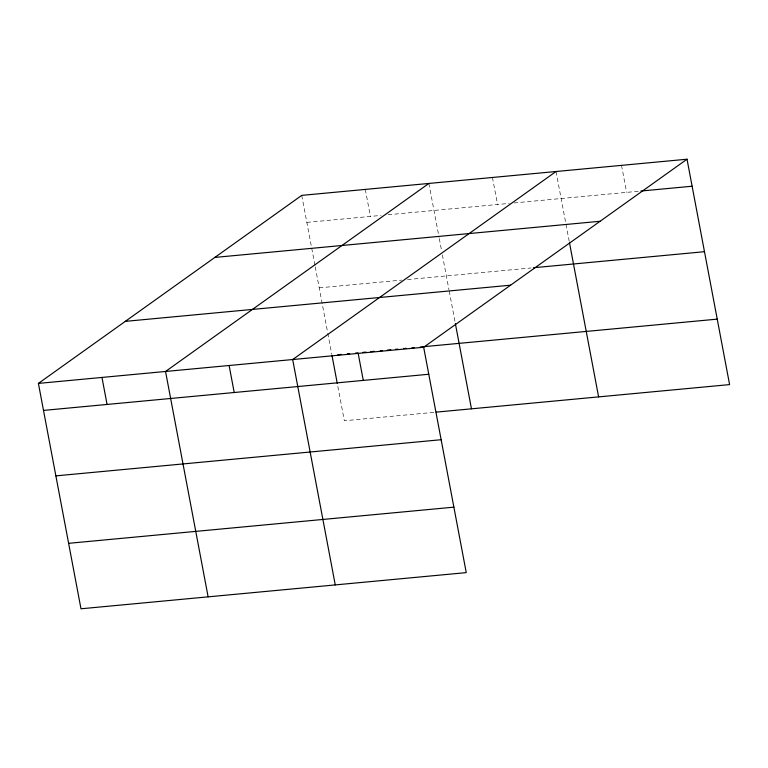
<?xml version="1.0" encoding="UTF-8"?>
<svg xmlns="http://www.w3.org/2000/svg" width="768" height="768" viewBox="0 0 768 768"><rect width="100%" height="100%" fill="white"/><g stroke="black" fill="none" stroke-linecap="round" stroke-linejoin="round"><path stroke-width="0.58" stroke-dasharray="3.84 2.88" d="M306.845 222.384L381.014 215.424M388.07 214.762L509.328 203.386M514.042 202.944L638.534 191.261M319.219 287.846L401.626 280.118M407.51 279.562L531.11 267.965M433.795 412.358L344.333 420.758L337.478 384.518M621.514 165.37L626.621 192.374M556.022 171.514L569.299 241.776M492.451 177.475L497.558 204.49M428.88 183.446L439.066 237.341M439.286 238.512L441.494 250.195M442.378 254.88L448.992 289.872M449.213 291.034L455.146 322.435M365.309 189.408L370.416 216.422M301.747 195.379L315.014 265.642M315.245 266.813L327.562 332.035M327.782 333.197L331.738 354.134"/><path stroke-width="1.15" d="M687.014 159.216L423.667 347.242L466.253 572.621L80.986 608.784L38.4 383.405L301.747 195.379L687.014 159.216L729.6 384.595L436.147 412.138M428.88 183.446L165.542 371.472L208.128 596.851M556.022 171.514L292.675 359.539L335.261 584.918M640.915 191.03L692.122 186.23M214.838 257.424L600.115 221.27M533.472 267.744L704.486 251.693M125.299 321.36L510.576 285.197M337.843 354.739L341.376 354.413M347.261 353.856L349.622 353.635M355.507 353.088L357.859 352.867M362.563 352.426L366.096 352.09M370.81 351.648L374.342 351.322M380.227 350.765L382.579 350.544M387.293 350.102L390.816 349.766M395.53 349.325L397.882 349.104M403.766 348.557L406.128 348.336M412.013 347.779L414.365 347.558M420.25 347.011L717.235 319.133M38.4 383.405L423.667 347.242M43.507 410.41L428.774 374.256M55.872 475.872L441.139 439.718M68.621 543.322L453.888 507.158M569.52 242.947L598.608 396.893M455.366 323.597L471.466 408.826M358.176 353.395L363.283 380.4M331.958 355.296L337.258 383.347M229.114 365.501L234.211 392.515M101.971 377.434L107.069 404.448"/></g></svg>
